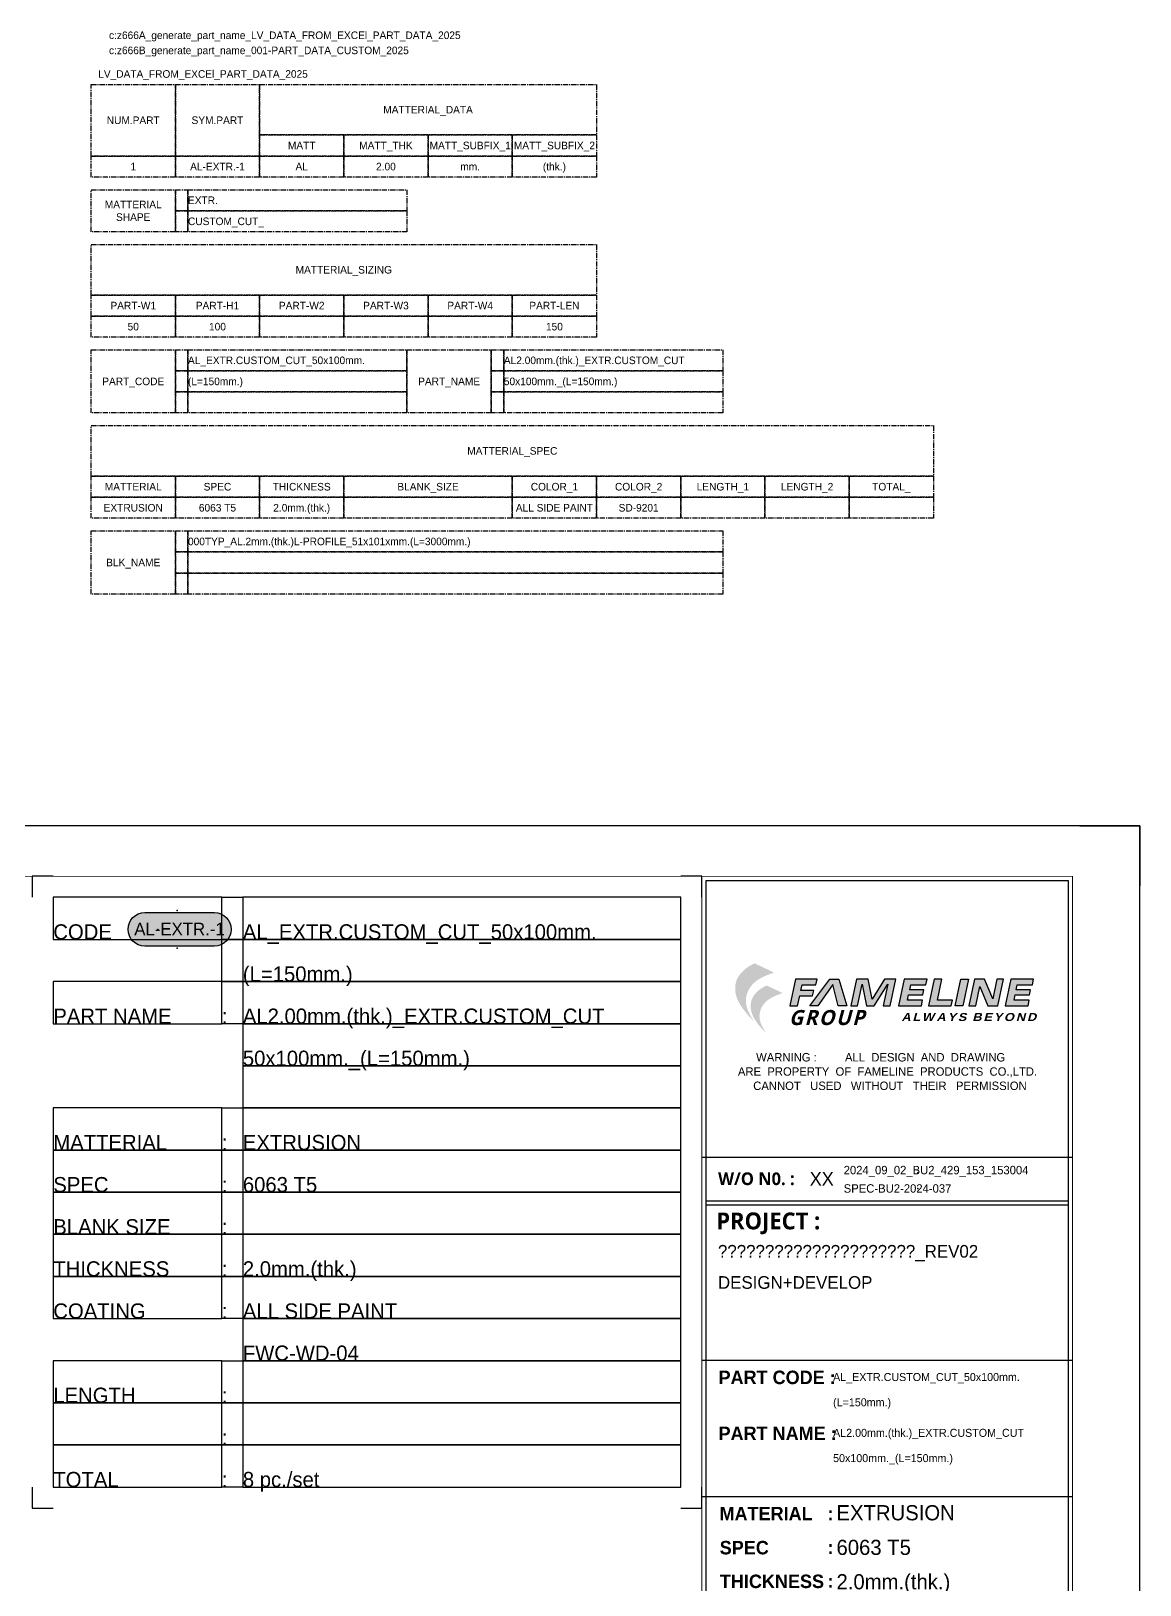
# Model space of a CAD drawing. Header units: millimetres. Extents: x -244126 to 368105, y -173968 to 259060.
# Drawn here: x 11904.1 to 12167.4, y 4137.9 to 4506.8 of the extents above; entities that cross this region are included whole.
import ezdxf
from ezdxf.enums import TextEntityAlignment as Align

# ---------------------------------------------------------------- set-up
doc = ezdxf.new("R2010")
doc.units = ezdxf.units.MM
doc.header["$MEASUREMENT"] = 0
for name, pattern in [('005_GG_TA_LINE', [13.75, 5, -1.25, 1.25, -1.25, 5]), ('BORDER2', [22.225, 6.35, -3.175, 6.35, -3.175, 0, -3.175]), ('CENTER', [2, 1.25, -0.25, 0.25, -0.25]), ('TA_HL_003.00000', [19.5, 10.65, -8.85])]:
    doc.linetypes.add(name, pattern=pattern)
for name, color, linetype in [('000 - GRID', 8, 'CENTER'), ('000 - H A T C H', 8, 'Continuous'), ('000 - L I N E 0.1', 1, 'Continuous'), ('000 - SYMBOL CON', 1, 'Continuous'), ('000 - T E X T', 4, 'Continuous'), ('000 - TITLEBLOCK', 4, 'Continuous'), ('002 - STRUCTURAL STEEL', 4, 'Continuous'), ('A04_TUBE SERIES', 7, 'Continuous'), ('T E X T', 4, 'Continuous')]:
    doc.layers.add(name, color=color, linetype=linetype)
doc.styles.add('Cetury Gothic', font='GOTHIC.TTF')
doc.styles.add('MtXpl_BrowalliaUPC', font='BrowalliaUPC.ttf')
doc.styles.add('MtXpl_Century_Gothic', font='GOTHICB.TTF')
doc.styles.add('MtXpl_Malgun_Gothic', font='malgunbd.ttf')
doc.styles.add('TA', font='Cordia New.ttf', dxfattribs={"height": 4.5})

# ---------------------------------------------------------------- blocks, each defined once
blk = doc.blocks.new('A$Cfd196da9')
at = {"color": 0, "linetype": 'ByBlock', "const_width": 0.1}
blk.add_lwpolyline([(-143.5, -98), (96.5, -98), (96.5, 99), (-143.5, 99)], close=True, dxfattribs=at)
blk = doc.blocks.new('NEW LOGO FAMELINE')
h = blk.add_hatch(color=3)
h.dxf.hatch_style = 1
h.set_gradient(color1=(51, 51, 51), color2=(132, 132, 132), tint=1, name='INVHEMISPHERICAL')
edge = h.paths.add_edge_path()
edge.add_spline(control_points=[(167, -151.3), (166.2, -150.2), (164.6, -148), (161.9, -143.2), (159.3, -137.4), (158.4, -130.6), (159.4, -124.4), (161.9, -118.6), (166.8, -112.3), (175.3, -106.8), (182.7, -104.2), (186.7, -102.7)], knot_values=[0, 0, 0, 0, 3.999368, 8.221458, 16.423435, 22.935826, 28.683381, 35.030362, 41.70231, 52.106571, 65.045306, 65.045306, 65.045306, 65.045306], degree=3, periodic=0)
edge.add_line((186.7, -102.7), (167.5, -93.5))
edge.add_spline(control_points=[(167.5, -93.5), (165.3, -94.5), (160.7, -96.8), (154.8, -101.7), (150.3, -107.6), (148, -114.3), (147.8, -121.1), (149.6, -128.8), (153.3, -135.6), (157.9, -141.6), (162.1, -146.7), (165.3, -149.7), (167, -151.3)], knot_values=[0, 0, 0, 0, 7.114643, 15.455222, 22.761373, 29.246418, 36.248595, 42.954952, 52.716962, 59.173886, 65.493194, 72.469008, 72.469008, 72.469008, 72.469008], degree=3, periodic=0)
edge = h.paths.add_edge_path(flags=16)
edge.add_spline(control_points=[(174.4, -106.3), (174.1, -106.2), (172.5, -105.6), (168.6, -105.4), (162.7, -105.8), (156.2, -106.9), (152.6, -109.1), (151, -110.1)], knot_values=[0, 0, 0, 0, 1.056476, 5.025479, 11.599149, 18.811417, 24.352285, 24.352285, 24.352285, 24.352285], degree=3, periodic=0)
edge.add_spline(control_points=[(151, -110.1), (151.1, -109.8), (151.2, -109.5), (151.8, -108.3), (152.4, -107.3), (153.9, -105.1), (154.9, -104), (157.1, -101.7), (158.4, -100.5), (160.4, -99), (161.1, -98.5), (162.6, -97.6), (163.3, -97.1), (164.9, -96.2), (165.8, -95.8), (167, -95.2), (167.2, -95.1), (167.5, -95)], knot_values=[0.636744, 0.636744, 0.636744, 0.636744, 1.528083, 1.528083, 5.150301, 5.150301, 9.845601, 9.845601, 15.15015, 15.15015, 17.802424, 17.802424, 20.454698, 20.454698, 23.491903, 23.491903, 24.373762, 24.373762, 24.373762, 24.373762], degree=3, periodic=0)
edge.add_line((167.5, -95), (183.3, -102.6))
edge.add_spline(control_points=[(183.3, -102.6), (182.4, -102.9), (181.5, -103.2), (178.6, -104.4), (176.5, -105.2), (174.4, -106.3)], knot_values=[3.151221, 3.151221, 3.151221, 3.151221, 5.963358, 5.963358, 12.618488, 12.618488, 12.618488, 12.618488], degree=3, periodic=0)
h = blk.add_hatch(color=253)
h.dxf.hatch_style = 1
edge = h.paths.add_edge_path()
edge.add_spline(control_points=[(167.5, -95), (167.2, -95.1), (167, -95.2), (165.8, -95.8), (164.9, -96.2), (163.3, -97.1), (162.6, -97.6), (161.1, -98.5), (160.4, -99), (158.4, -100.5), (157.1, -101.7), (154.9, -104), (153.9, -105.1), (152.4, -107.3), (151.8, -108.3), (151.2, -109.5), (151.1, -109.8), (151, -110.1)], knot_values=[0.636744, 0.636744, 0.636744, 0.636744, 1.518603, 1.518603, 4.555808, 4.555808, 7.208082, 7.208082, 9.860357, 9.860357, 15.164905, 15.164905, 19.860205, 19.860205, 23.482423, 23.482423, 24.373762, 24.373762, 24.373762, 24.373762], degree=3, periodic=0)
edge.add_spline(control_points=[(151, -110.1), (152.6, -109.1), (156.2, -106.9), (162.7, -105.8), (168.6, -105.4), (172.5, -105.6), (174.1, -106.2), (174.4, -106.3)], knot_values=[0, 0, 0, 0, 5.540868, 12.753135, 19.326806, 23.295809, 24.352285, 24.352285, 24.352285, 24.352285], degree=3, periodic=0)
edge.add_spline(control_points=[(174.4, -106.3), (176.5, -105.2), (178.6, -104.4), (181.5, -103.2), (182.4, -102.9), (183.3, -102.6)], knot_values=[3.151221, 3.151221, 3.151221, 3.151221, 9.806351, 9.806351, 12.618488, 12.618488, 12.618488, 12.618488], degree=3, periodic=0)
edge.add_line((183.3, -102.6), (167.5, -95))
edge = h.paths.add_edge_path()
edge.add_spline(control_points=[(179.5, -116.8), (179.3, -116.9), (179.1, -117), (178.1, -117.4), (177.4, -117.8), (176, -118.5), (175.4, -118.9), (174.3, -119.6), (173.7, -120), (172, -121.3), (171, -122.3), (169.1, -124.2), (168.3, -125.1), (167.1, -126.9), (166.6, -127.7), (166.1, -128.8), (166, -129), (165.9, -129.2)], knot_values=[0.636744, 0.636744, 0.636744, 0.636744, 1.518603, 1.518603, 4.555808, 4.555808, 7.208082, 7.208082, 9.860357, 9.860357, 15.164905, 15.164905, 19.860205, 19.860205, 23.482423, 23.482423, 24.373762, 24.373762, 24.373762, 24.373762], degree=3, periodic=0)
edge.add_spline(control_points=[(165.9, -129.2), (166.3, -129), (166.6, -128.7), (167, -128.5)], knot_values=[0, 0, 0, 0, 1.522018, 1.522018, 1.522018, 1.522018], degree=3, periodic=0)
edge.add_spline(control_points=[(167, -128.5), (167.7, -128.1), (168.5, -127.7), (169.2, -127.3)], knot_values=[1.522018, 1.522018, 1.522018, 1.522018, 4.566053, 4.566053, 4.566053, 4.566053], degree=3, periodic=0)
edge.add_spline(control_points=[(169.2, -127.3), (169.5, -127.2), (170.2, -126.9), (171, -126.6), (171.6, -126.5)], knot_values=[4.566053, 4.566053, 4.566053, 4.566053, 5.540868, 7.610089, 7.610089, 7.610089, 7.610089], degree=3, periodic=0)
edge.add_spline(control_points=[(171.6, -126.5), (172.4, -126.3), (173.2, -126.1), (174, -126)], knot_values=[7.610089, 7.610089, 7.610089, 7.610089, 10.654125, 10.654125, 10.654125, 10.654125], degree=3, periodic=0)
edge.add_spline(control_points=[(174, -126), (174.6, -125.9), (175.8, -125.7), (177.1, -125.6), (177.8, -125.5)], knot_values=[10.654125, 10.654125, 10.654125, 10.654125, 12.753135, 15.220178, 15.220178, 15.220178, 15.220178], degree=3, periodic=0)
edge.add_spline(control_points=[(177.8, -125.5), (178.9, -125.5), (180.1, -125.4), (181.4, -125.4), (181.5, -125.4)], knot_values=[15.220178, 15.220178, 15.220178, 15.220178, 19.326806, 19.786231, 19.786231, 19.786231, 19.786231], degree=3, periodic=0)
edge.add_spline(control_points=[(181.5, -125.4), (182.1, -125.5), (182.8, -125.5), (183.4, -125.6)], knot_values=[19.786231, 19.786231, 19.786231, 19.786231, 22.069258, 22.069258, 22.069258, 22.069258], degree=3, periodic=0)
edge.add_spline(control_points=[(183.4, -125.6), (183.7, -125.6), (184.1, -125.7), (184.5, -125.8), (184.6, -125.9)], knot_values=[22.069258, 22.069258, 22.069258, 22.069258, 23.295809, 23.591276, 23.591276, 23.591276, 23.591276], degree=3, periodic=0)
edge.add_spline(control_points=[(184.6, -125.9), (184.8, -125.9), (185, -126), (185.2, -126.1)], knot_values=[23.591276, 23.591276, 23.591276, 23.591276, 24.352285, 24.352285, 24.352285, 24.352285], degree=3, periodic=0)
edge.add_spline(control_points=[(185.2, -126.1), (186.9, -125.2), (188.6, -124.5), (191, -123.5), (191.8, -123.3), (192.5, -123)], knot_values=[3.151221, 3.151221, 3.151221, 3.151221, 9.806351, 9.806351, 12.618488, 12.618488, 12.618488, 12.618488], degree=3, periodic=0)
edge.add_line((192.5, -123), (179.5, -116.8))
h = blk.add_hatch(color=3)
h.dxf.hatch_style = 1
h.set_gradient(color1=(51, 51, 51), color2=(132, 132, 132), tint=1, name='INVHEMISPHERICAL')
edge = h.paths.add_edge_path()
edge.add_spline(control_points=[(179.1, -163.1), (178.5, -162.2), (177.2, -160.4), (174.9, -156.5), (172.8, -151.7), (172, -146), (172.8, -140.9), (174.9, -136.2), (178.9, -131), (185.9, -126.5), (192, -124.3), (195.3, -123.1)], knot_values=[0, 0, 0, 0, 3.28902, 6.761203, 13.506384, 18.862075, 23.588778, 28.808439, 34.295348, 42.851654, 53.492273, 53.492273, 53.492273, 53.492273], degree=3, periodic=0)
edge.add_line((195.3, -123.1), (179.5, -115.6))
edge.add_spline(control_points=[(179.5, -115.6), (177.7, -116.4), (173.9, -118.3), (169.1, -122.3), (165.3, -127.2), (163.4, -132.7), (163.3, -138.3), (164.8, -144.6), (167.9, -150.2), (171.6, -155.1), (175.1, -159.3), (177.7, -161.8), (179.1, -163.1)], knot_values=[0, 0, 0, 0, 5.850974, 12.71014, 18.718608, 24.051811, 29.810295, 35.325501, 43.35363, 48.663707, 53.86061, 59.597414, 59.597414, 59.597414, 59.597414], degree=3, periodic=0)
edge = h.paths.add_edge_path(flags=16)
edge.add_spline(control_points=[(171.6, -126.5), (171, -126.6), (170.2, -126.9), (169.5, -127.2), (169.2, -127.3)], knot_values=[4.566053, 4.566053, 4.566053, 4.566053, 6.635274, 7.610089, 7.610089, 7.610089, 7.610089], degree=3, periodic=0)
edge.add_spline(control_points=[(169.2, -127.3), (168.5, -127.7), (167.7, -128.1), (167, -128.5)], knot_values=[1.522018, 1.522018, 1.522018, 1.522018, 4.566053, 4.566053, 4.566053, 4.566053], degree=3, periodic=0)
edge.add_spline(control_points=[(167, -128.5), (166.6, -128.7), (166.3, -129), (165.9, -129.2)], knot_values=[0, 0, 0, 0, 1.522018, 1.522018, 1.522018, 1.522018], degree=3, periodic=0)
edge.add_spline(control_points=[(165.9, -129.2), (166, -129), (166.1, -128.8), (166.6, -127.7), (167.1, -126.9), (168.3, -125.1), (169.1, -124.2), (171, -122.3), (172, -121.3), (173.7, -120), (174.3, -119.6), (175.4, -118.9), (176, -118.5), (177.4, -117.8), (178.1, -117.4), (179.1, -117), (179.3, -116.9), (179.5, -116.8)], knot_values=[0.636744, 0.636744, 0.636744, 0.636744, 1.528083, 1.528083, 5.150301, 5.150301, 9.845601, 9.845601, 15.15015, 15.15015, 17.802424, 17.802424, 20.454698, 20.454698, 23.491903, 23.491903, 24.373762, 24.373762, 24.373762, 24.373762], degree=3, periodic=0)
edge.add_line((179.5, -116.8), (192.5, -123))
edge.add_spline(control_points=[(192.5, -123), (191.8, -123.3), (191, -123.5), (188.6, -124.5), (186.9, -125.2), (185.2, -126.1)], knot_values=[3.151221, 3.151221, 3.151221, 3.151221, 5.963358, 5.963358, 12.618488, 12.618488, 12.618488, 12.618488], degree=3, periodic=0)
edge.add_spline(control_points=[(185.2, -126.1), (185, -126), (184.8, -125.9), (184.6, -125.9)], knot_values=[23.591276, 23.591276, 23.591276, 23.591276, 24.352285, 24.352285, 24.352285, 24.352285], degree=3, periodic=0)
edge.add_spline(control_points=[(184.6, -125.9), (184.5, -125.8), (184.1, -125.7), (183.7, -125.6), (183.4, -125.6)], knot_values=[22.069258, 22.069258, 22.069258, 22.069258, 22.364725, 23.591276, 23.591276, 23.591276, 23.591276], degree=3, periodic=0)
edge.add_spline(control_points=[(183.4, -125.6), (182.8, -125.5), (182.1, -125.5), (181.5, -125.4)], knot_values=[19.786231, 19.786231, 19.786231, 19.786231, 22.069258, 22.069258, 22.069258, 22.069258], degree=3, periodic=0)
edge.add_spline(control_points=[(181.5, -125.4), (181.4, -125.4), (180.1, -125.4), (178.9, -125.5), (177.8, -125.5)], knot_values=[15.220178, 15.220178, 15.220178, 15.220178, 15.679604, 19.786231, 19.786231, 19.786231, 19.786231], degree=3, periodic=0)
edge.add_spline(control_points=[(177.8, -125.5), (177.1, -125.6), (175.8, -125.7), (174.6, -125.9), (174, -126)], knot_values=[10.654125, 10.654125, 10.654125, 10.654125, 13.121167, 15.220178, 15.220178, 15.220178, 15.220178], degree=3, periodic=0)
edge.add_spline(control_points=[(174, -126), (173.2, -126.1), (172.4, -126.3), (171.6, -126.5)], knot_values=[7.610089, 7.610089, 7.610089, 7.610089, 10.654125, 10.654125, 10.654125, 10.654125], degree=3, periodic=0)
blk = doc.blocks.new('*U1670')
h = blk.add_hatch(color=3)
h.dxf.hatch_style = 1
h.paths.add_polyline_path([(510.88, 377.25), (512.73, 377.25), (513.23, 379.59), (516.26, 379.59), (516.54, 380.9), (513.5, 380.9), (513.78, 382.22), (517.05, 382.22), (517.34, 383.55), (512.22, 383.55)])
h.paths.add_polyline_path([(515.64, 377.25), (517.5, 377.25), (521.06, 382.34), (522.38, 377.25), (524.44, 377.25), (522.5, 383.55), (520.35, 383.55)])
h.paths.add_polyline_path([(528.02, 382.4), (529.06, 377.25), (530.93, 377.25), (534.14, 382.39), (533.05, 377.25), (534.73, 377.25), (536.07, 383.55), (533.35, 383.55), (530.4, 378.85), (529.51, 383.55), (526.71, 383.55), (525.37, 377.25), (526.93, 377.25)])
h.paths.add_polyline_path([(536.68, 377.25), (542.13, 377.25), (542.41, 378.58), (538.81, 378.58), (539.07, 379.83), (542.46, 379.83), (542.73, 381.07), (539.34, 381.07), (539.58, 382.22), (543.19, 382.22), (543.47, 383.55), (538.02, 383.55)])
h.paths.add_polyline_path([(543.82, 377.25), (549.18, 377.25), (549.46, 378.58), (545.9, 378.58), (546.95, 383.55), (545.16, 383.55)])
h.paths.add_polyline_path([(550.13, 377.25), (551.92, 377.25), (553.26, 383.55), (551.47, 383.55)])
h.paths.add_polyline_path([(553.37, 377.25), (555.01, 377.25), (555.97, 381.8), (557.88, 377.25), (560.29, 377.25), (561.63, 383.55), (560.03, 383.55), (559.05, 378.94), (557.1, 383.55), (554.71, 383.55)])
h.paths.add_polyline_path([(561.98, 377.25), (567.43, 377.25), (567.71, 378.58), (564.11, 378.58), (564.37, 379.83), (567.76, 379.83), (568.03, 381.07), (564.64, 381.07), (564.88, 382.22), (568.48, 382.22), (568.77, 383.55), (563.32, 383.55)])
at = {"color": 3, "linetype": 'Continuous'}
for p, q in [((490, 341.3), (578, 341.3)), ((490, 293.14), (578, 293.14)), ((578, 260.72), (490, 260.72)), ((578, 260.72), (490, 260.72))]:
    blk.add_line(p, q, dxfattribs=at)
at = {"color": 3}
for points in [[(517.34, 383.55), (512.22, 383.55), (510.88, 377.25), (512.73, 377.25), (513.23, 379.59), (516.26, 379.59), (516.54, 380.9), (513.5, 380.9), (513.78, 382.22), (517.05, 382.22), (517.34, 383.55)], [(515.64, 377.25), (520.35, 383.55), (522.5, 383.55), (524.44, 377.25), (522.38, 377.25), (521.06, 382.34), (517.5, 377.25), (515.64, 377.25)], [(525.37, 377.25), (526.93, 377.25), (528.02, 382.4), (529.06, 377.25), (530.93, 377.25), (534.14, 382.39), (533.05, 377.25), (534.73, 377.25), (536.07, 383.55), (533.35, 383.55), (530.4, 378.85), (529.51, 383.55), (526.71, 383.55), (525.37, 377.25)], [(546.95, 383.55), (545.16, 383.55), (543.82, 377.25), (549.18, 377.25), (549.46, 378.58), (545.9, 378.58), (546.95, 383.55)], [(551.47, 383.55), (553.26, 383.55), (551.92, 377.25), (550.13, 377.25), (551.47, 383.55)], [(553.37, 377.25), (555.01, 377.25), (555.97, 381.8), (557.88, 377.25), (560.29, 377.25), (561.63, 383.55), (560.03, 383.55), (559.05, 378.94), (557.1, 383.55), (554.71, 383.55), (553.37, 377.25)]]:
    blk.add_lwpolyline(points, dxfattribs=at)
for points in [[(539.58, 382.22), (543.19, 382.22), (543.47, 383.55), (538.02, 383.55), (536.68, 377.25), (542.13, 377.25), (542.41, 378.58), (538.81, 378.58), (539.07, 379.83), (542.46, 379.83), (542.73, 381.07), (539.34, 381.07)], [(564.88, 382.22), (568.48, 382.22), (568.77, 383.55), (563.32, 383.55), (561.98, 377.25), (567.43, 377.25), (567.71, 378.58), (564.11, 378.58), (564.37, 379.83), (567.76, 379.83), (568.03, 381.07), (564.64, 381.07)]]:
    blk.add_lwpolyline(points, close=True, dxfattribs=at)
at = {"color": 3, "linetype": 'Continuous'}
blk.add_lwpolyline([(577, 330.96), (577, 329.96), (491, 329.96), (491, 330.96)], close=True, dxfattribs=at)
for p in [(541.3, 337.59), (541.3, 333.89)]:
    blk.add_point(p)
at = {"layer": '000 - L I N E 0.1', "color": 21, "linetype": 'Continuous'}
blk.add_lwpolyline([(579.76, 420), (594, 420), (594, 405.76)], dxfattribs=at)
at = {"layer": '000 - T E X T', "color": 3, "const_width": 0.2}
blk.add_lwpolyline([(578, 14), (490, 14), (490, 408), (578, 408)], close=True, dxfattribs=at)
at = {"layer": '000 - T E X T', "color": 3}
blk.add_lwpolyline([(577, 15), (491, 15), (491, 407), (577, 407)], close=True, dxfattribs=at)
at = {"layer": '000 - TITLEBLOCK', "color": 250}
blk.add_lwpolyline([(0, 0), (594, 0), (594, 420), (0, 420)], close=True, dxfattribs=at)
at = {"color": 3, "xscale": 0.2379114290367492, "yscale": 0.2379114290367492, "zscale": 0.2379114290367492}
blk.add_blockref('NEW LOGO FAMELINE', (462.69, 409.57), dxfattribs=at)
at = {"layer": '000 - T E X T', "color": 3, "xscale": 2, "yscale": 2, "zscale": 2}
blk.add_blockref('A$Cfd196da9', (297, 210), dxfattribs=at)
at = {"color": 2, "attachment_point": 1, "style": 'Cetury Gothic'}
for s, width, insert, char_height in [('{\\f@Meiryo UI|b1|i1|c0|p34;\\T1.1;GROUP}', 22.5192, (510.65, 376.25), 3.5687), ('{\\fArial Black|b0|i1|c0|p34;\\T1.2;ALWAYS BEYOND}', 36.507, (537.36, 375.53), 1.9033)]:
    blk.add_mtext_dynamic_manual_height_columns(s, width=width, gutter_width=5.95, heights=[0], dxfattribs=dict(at, insert=insert, char_height=char_height))
at = {"color": 4, "style": 'TA'}
blk.add_attdef('PAPER_SIZE', text='', height=2.5, dxfattribs=at).set_placement((568.6, 9.97), align=Align.MIDDLE_RIGHT)
blk.add_attdef('SCALE_SIZE', text='', height=2.5, dxfattribs=at).set_placement((573.51, 10.03), align=Align.MIDDLE_LEFT)
at = {"layer": '000 - T E X T', "color": 250, "style": 'TA'}
for tag, height, p in [('SUPERLINK', 2, (17.26, 415.77)), ('NAMEFILE', 2, (17.26, 411.76)), ('SC', 40, (3.36, 375.21))]:
    blk.add_attdef(tag, text='', height=height, dxfattribs=at).set_placement(p, align=Align.MIDDLE_LEFT)
at = {"layer": '000 - T E X T', "color": 4, "style": 'TA'}
for tag, height, p in [('NAME_JOB_1', 2, (523.67, 338.25)), ('NAME_JOB_2', 2, (523.67, 333.89)), ('NAME_PROJECT_1', 3, (493.81, 318.97)), ('NAME_PROJECT_2', 3, (493.81, 311.57)), ('NAME_PROJECT_3', 3, (493.81, 304.17)), ('CODE_VALUE_1', 1.9, (521.15, 289.12)), ('CODE_VALUE_2', 1.9, (521.15, 283.12)), ('PART_NAME_VALUE_1', 1.9, (521.15, 275.87)), ('PART_NAME_VALUE_2', 1.9, (521.15, 269.87)), ('PART_NAME_VALUE_3', 1.9, (521.15, 263.87)), ('MATTERIAL_VALUE_1', 3.6, (521.96, 256.9)), ('SPEC_VALUE', 3.6, (521.96, 248.68)), ('THICKNESS_VALUE', 3.6, (521.96, 240.53)), ('COATING_VALUE_1', 3.6, (521.96, 232.5)), ('COATING_VALUE_2', 3.6, (521.96, 224.47)), ('NAME_TITLE_1', 2.4, (494.51, 77.62)), ('NAME_TITLE_2', 2.4, (494.51, 70.96)), ('NAME_TITLE_3', 2.4, (494.51, 64.3)), ('DRAWING_NO1', 2.4, (494.61, 32.92)), ('DRAWING_NO2', 2.4, (494.61, 24.91))]:
    blk.add_attdef(tag, text='', height=height, dxfattribs=at).set_placement(p, align=Align.MIDDLE_LEFT)
for tag, p in [('NAME_DAFT', (553.41, 136.22)), ('NAME_CHECKED', (553.41, 122.6)), ('NAME_DESIGNER', (553.41, 109.21)), ('NAME_DESIGN_MGR', (553.41, 95.12))]:
    blk.add_attdef(tag, text='', height=3.6, dxfattribs=at).set_placement(p, align=Align.MIDDLE_CENTER)
for tag, p, height in [('REV', (553.53, 50.25), 3.75), ('NAME_REMARK', (55.29, 17.3), 4)]:
    blk.add_attdef(tag, p, '', height=height, dxfattribs=at)
at = {"layer": '000 - T E X T', "color": 4, "style": 'Cetury Gothic'}
for tag, p in [('SHEET_NO.', (561.58, 34)), ('TOTAL_SHEET_NO.', (560.97, 17.64))]:
    blk.add_attdef(tag, text='', height=3.6, dxfattribs=at).set_placement(p, align=Align.CENTER)
at = {"layer": 'T E X T', "color": 4, "linetype": '005_GG_TA_LINE'}
for s, height, style, p in [(' WARNING :         ALL  DESIGN  AND  DRAWING', 2, 'Cetury Gothic', (502.13, 364.03)), ('ARE  PROPERTY  OF  FAMELINE  PRODUCTS  CO.,LTD.', 2, 'Cetury Gothic', (498.55, 360.65)), (' CANNOT   USED   WITHOUT   THEIR   PERMISSION', 2, 'Cetury Gothic', (501.44, 357.26)), ('W/O N0. :', 3, 'MtXpl_Malgun_Gothic', (493.85, 334.69)), ('XX', 3.2, 'Cetury Gothic', (515.6, 334.57)), ('PROJECT :', 4, 'MtXpl_Malgun_Gothic', (493.42, 324.18)), ('PART CODE :', 3.2, 'MtXpl_Century_Gothic', (493.95, 287.44)), ('PART NAME :', 3.2, 'MtXpl_Century_Gothic', (493.95, 274.15)), ('MATERIAL', 3.2, 'MtXpl_Century_Gothic', (494.19, 255.1)), (':', 3.2, 'MtXpl_Century_Gothic', (519.82, 255.1)), ('SPEC', 3.2, 'MtXpl_Century_Gothic', (494.23, 247.02)), (':', 3.2, 'MtXpl_Century_Gothic', (519.82, 247.1)), ('THICKNESS', 3.2, 'MtXpl_Century_Gothic', (494.27, 239.02)), (':', 3.2, 'MtXpl_Century_Gothic', (519.82, 239.1))]:
    blk.add_text(s, height=height, dxfattribs=dict(at, style=style)).set_placement(p)
blk = doc.blocks.new('A$C829836ee')
for p in [(0, 3), (0, -3)]:
    blk.add_point(p)
blk = doc.blocks.new('*U4955')
at = {"layer": '000 - H A T C H'}
h = blk.add_hatch(color=250, dxfattribs=at)
h.dxf.hatch_style = 1
edge = h.paths.add_edge_path()
edge.add_arc((10.87, -3.8), 2, 90, 270, ccw=False)
edge.add_line((10.87, -1.8), (19.12, -1.8))
edge.add_arc((19.12, -3.8), 2, -90, 90, ccw=False)
edge.add_line((19.12, -5.8), (10.87, -5.8))
at = {"layer": '000 - SYMBOL CON', "color": 2}
blk.add_lwpolyline([(10.87, -5.8, -1), (10.87, -1.8), (19.12, -1.8, -1), (19.12, -5.8)], format="xyb", close=True, dxfattribs=at)
at = {"layer": 'A04_TUBE SERIES', "color": 3}
blk.add_point((12.41, -3.8), dxfattribs=at)
at = {"layer": 'Defpoints', "color": 250}
for points in [[(0, 2.5), (-2.5, 2.5), (-2.5, 0)], [(77, 0), (77, 2.5), (74.5, 2.5)], [(-2.5, -70), (-2.5, -72.5), (0, -72.5)], [(74.5, -72.5), (77, -72.5), (77, -70)]]:
    blk.add_lwpolyline(points, dxfattribs=at)
for points in [[(0, -5), (20, -5), (20, 0), (0, 0)], [(20, 0), (22.5, 0), (22.5, -5), (20, -5)], [(22.5, -5), (74.5, -5), (74.5, 0), (22.5, 0)], [(20, -5), (22.5, -5), (22.5, -10), (20, -10)], [(22.5, -10), (74.5, -10), (74.5, -5), (22.5, -5)], [(0, -15), (20, -15), (20, -10), (0, -10)], [(20, -10), (22.5, -10), (22.5, -15), (20, -15)], [(22.5, -15), (74.5, -15), (74.5, -10), (22.5, -10)], [(22.5, -20), (74.5, -20), (74.5, -15), (22.5, -15)], [(22.5, -25), (74.5, -25), (74.5, -20), (22.5, -20)], [(0, -30), (20, -30), (20, -25), (0, -25)], [(20, -25), (22.5, -25), (22.5, -30), (20, -30)], [(22.5, -30), (74.5, -30), (74.5, -25), (22.5, -25)], [(0, -35), (20, -35), (20, -30), (0, -30)], [(20, -30), (22.5, -30), (22.5, -35), (20, -35)], [(22.5, -35), (74.5, -35), (74.5, -30), (22.5, -30)], [(0, -40), (20, -40), (20, -35), (0, -35)], [(20, -35), (22.5, -35), (22.5, -40), (20, -40)], [(22.5, -40), (74.5, -40), (74.5, -35), (22.5, -35)], [(0, -45), (20, -45), (20, -40), (0, -40)], [(20, -40), (22.5, -40), (22.5, -45), (20, -45)], [(22.5, -45), (74.5, -45), (74.5, -40), (22.5, -40)], [(0, -50), (20, -50), (20, -45), (0, -45)], [(20, -45), (22.5, -45), (22.5, -50), (20, -50)], [(22.5, -50), (74.5, -50), (74.5, -45), (22.5, -45)], [(22.5, -55), (74.5, -55), (74.5, -50), (22.5, -50)], [(0, -60), (20, -60), (20, -55), (0, -55)], [(20, -55), (22.5, -55), (22.5, -60), (20, -60)], [(22.5, -60), (74.5, -60), (74.5, -55), (22.5, -55)], [(0, -65), (20, -65), (20, -60), (0, -60)], [(20, -60), (22.5, -60), (22.5, -65), (20, -65)], [(22.5, -65), (74.5, -65), (74.5, -60), (22.5, -60)], [(0, -70), (20, -70), (20, -65), (0, -65)], [(20, -65), (22.5, -65), (22.5, -70), (20, -70)], [(22.5, -70), (74.5, -70), (74.5, -65), (22.5, -65)]]:
    blk.add_lwpolyline(points, close=True, dxfattribs=at)
at = {"xscale": 0.7454636594928784, "yscale": 0.7454636594928784, "zscale": 0.7454636594928784}
blk.add_blockref('A$C829836ee', (14.71, -3.8), dxfattribs=at)
at = {"layer": '000 - T E X T', "linetype": 'BORDER2', "style": 'TA'}
for s, p in [('CODE', (0, -5)), ('PART NAME', (0, -15)), (':', (20, -15)), ('MATTERIAL', (0, -30)), (':', (20, -30)), ('SPEC', (0, -35)), (':', (20, -35)), ('BLANK SIZE', (0, -40)), (':', (20, -40)), ('THICKNESS', (0, -45)), (':', (20, -45)), ('COATING', (0, -50)), (':', (20, -50)), ('LENGTH', (0, -60)), (':', (20, -60)), (':', (20, -65)), ('TOTAL', (0, -70)), (':', (20, -70))]:
    blk.add_text(s, height=1.8, dxfattribs=at).set_placement(p)
at = {"layer": '000 - T E X T', "style": 'TA', "flags": 1}
blk.add_attdef('BLK_NAME', (1.99, 0.93), '', height=1.8, dxfattribs=at)
at = {"layer": '000 - T E X T', "style": 'MtXpl_BrowalliaUPC'}
blk.add_attdef('NO.CODE', text='', height=1.49, dxfattribs=at).set_placement((14.98, -3.76), align=Align.MIDDLE_CENTER)
at = {"layer": '000 - T E X T', "style": 'TA'}
for tag, p in [('CODE_VALUE_1', (22.5, -5)), ('CODE_VALUE_2', (22.5, -10)), ('PART_NAME_VALUE_1', (22.5, -15)), ('PART_NAME_VALUE_2', (22.5, -20)), ('PART_NAME_VALUE_3', (22.5, -25)), ('MATTERIAL_VALUE_1', (22.5, -30)), ('SPEC_VALUE', (22.5, -35)), ('BLANK_SIZE_VALUE', (22.5, -40)), ('THICKNESS_VALUE', (22.5, -45)), ('COATING_VALUE_1', (22.5, -50)), ('COATING_VALUE_2', (22.5, -55)), ('LENGTH_VALUE_1', (22.5, -60)), ('LENGTH_VALUE_2', (22.5, -65)), ('TOTAL_VALUE', (22.5, -70))]:
    blk.add_attdef(tag, p, '', height=1.8, dxfattribs=at)
blk = doc.blocks.new('*U3044')
at = {"layer": '002 - STRUCTURAL STEEL', "color": 0, "linetype": 'ByBlock'}
blk.add_lwpolyline([(0, 17), (20, 17), (20, 0), (0, 0)], close=True, dxfattribs=at)
blk = doc.blocks.new('*U4914')
at = {"layer": '002 - STRUCTURAL STEEL', "color": 0, "linetype": 'ByBlock'}
blk.add_lwpolyline([(0, 5), (20, 5), (20, 0), (0, 0)], close=True, dxfattribs=at)
blk = doc.blocks.new('*U72')
at = {"layer": '002 - STRUCTURAL STEEL', "color": 0, "linetype": 'ByBlock'}
blk.add_lwpolyline([(0, 12), (80, 12), (80, 0), (0, 0)], close=True, dxfattribs=at)
blk = doc.blocks.new('*U70')
at = {"layer": '002 - STRUCTURAL STEEL', "color": 0, "linetype": 'ByBlock'}
blk.add_lwpolyline([(0, 10), (20, 10), (20, 0), (0, 0)], close=True, dxfattribs=at)
blk = doc.blocks.new('*U71')
at = {"layer": '002 - STRUCTURAL STEEL', "color": 0, "linetype": 'ByBlock'}
blk.add_lwpolyline([(0, 12), (120, 12), (120, 0), (0, 0)], close=True, dxfattribs=at)
blk = doc.blocks.new('*U73')
at = {"layer": '002 - STRUCTURAL STEEL', "color": 0, "linetype": 'ByBlock'}
blk.add_lwpolyline([(0, 15), (20, 15), (20, 0), (0, 0)], close=True, dxfattribs=at)
blk = doc.blocks.new('*U68')
at = {"layer": '002 - STRUCTURAL STEEL', "color": 0, "linetype": 'ByBlock'}
blk.add_lwpolyline([(0, 5), (52, 5), (52, 0), (0, 0)], close=True, dxfattribs=at)
blk = doc.blocks.new('*U69')
at = {"layer": '002 - STRUCTURAL STEEL', "color": 0, "linetype": 'ByBlock'}
blk.add_lwpolyline([(0, 5), (3, 5), (3, 0), (0, 0)], close=True, dxfattribs=at)
blk = doc.blocks.new('*U74')
at = {"layer": '002 - STRUCTURAL STEEL', "color": 0, "linetype": 'ByBlock'}
blk.add_lwpolyline([(0, 5), (127, 5), (127, 0), (0, 0)], close=True, dxfattribs=at)
blk = doc.blocks.new('*U175')
at = {"layer": '002 - STRUCTURAL STEEL', "color": 0, "linetype": 'ByBlock'}
blk.add_lwpolyline([(0, 12), (200, 12), (200, 0), (0, 0)], close=True, dxfattribs=at)
blk = doc.blocks.new('*U4913')
at = {"layer": '002 - STRUCTURAL STEEL', "color": 0, "linetype": 'ByBlock'}
blk.add_lwpolyline([(0, 5), (40, 5), (40, 0), (0, 0)], close=True, dxfattribs=at)
blk = doc.blocks.new('LV_DATA_FROM_EXCEl_PART_DATA_2025')
at = {"color": 0}
for name, p in [('*U3044', (0, -17)), ('*U3044', (20, -17)), ('*U72', (40, -12)), ('*U4914', (40, -17)), ('*U4914', (60, -17)), ('*U4914', (80, -17)), ('*U4914', (100, -17)), ('*U4914', (0, -22)), ('*U4914', (20, -22)), ('*U4914', (40, -22)), ('*U4914', (60, -22)), ('*U4914', (80, -22)), ('*U4914', (100, -22)), ('*U70', (0, -35)), ('*U69', (20, -30)), ('*U68', (23, -30)), ('*U69', (20, -35)), ('*U68', (23, -35)), ('*U71', (0, -50)), ('*U4914', (0, -55)), ('*U4914', (20, -55)), ('*U4914', (40, -55)), ('*U4914', (60, -55)), ('*U4914', (80, -55)), ('*U4914', (100, -55)), ('*U4914', (0, -60)), ('*U4914', (20, -60)), ('*U4914', (40, -60)), ('*U4914', (60, -60)), ('*U4914', (80, -60)), ('*U4914', (100, -60)), ('*U73', (0, -78)), ('*U69', (20, -68)), ('*U68', (23, -68)), ('*U73', (75, -78)), ('*U69', (95, -68)), ('*U68', (98, -68)), ('*U69', (20, -73)), ('*U68', (23, -73)), ('*U69', (95, -73)), ('*U68', (98, -73)), ('*U69', (20, -78)), ('*U68', (23, -78)), ('*U69', (95, -78)), ('*U68', (98, -78)), ('*U175', (0, -93)), ('*U4914', (0, -98)), ('*U4914', (20, -98)), ('*U4914', (40, -98)), ('*U4913', (60, -98)), ('*U4914', (100, -98)), ('*U4914', (120, -98)), ('*U4914', (140, -98)), ('*U4914', (160, -98)), ('*U4914', (180, -98)), ('*U4914', (0, -103)), ('*U4914', (20, -103)), ('*U4914', (40, -103)), ('*U4913', (60, -103)), ('*U4914', (100, -103)), ('*U4914', (120, -103)), ('*U4914', (140, -103)), ('*U4914', (160, -103)), ('*U4914', (180, -103)), ('*U73', (0, -121)), ('*U69', (20, -111)), ('*U74', (23, -111)), ('*U69', (20, -116)), ('*U74', (23, -116)), ('*U69', (20, -121)), ('*U74', (23, -121))]:
    blk.add_blockref(name, p, dxfattribs=at)
at = {"color": 0, "style": 'TA'}
for s, p in [('MATTERIAL_DATA', (80, -6)), ('NUM.PART', (10, -8.5)), ('SYM.PART', (30, -8.5)), ('MATT', (50, -14.5)), ('MATT_THK', (70, -14.5)), ('MATT_SUBFIX_1', (90, -14.5)), ('MATT_SUBFIX_2', (110, -14.5)), ('MATTERIAL', (10, -28.5)), ('SHAPE', (10, -31.5)), ('MATTERIAL_SIZING', (60, -44)), ('PART-W1', (10, -52.5)), ('PART-H1', (30, -52.5)), ('PART-W2', (50, -52.5)), ('PART-W3', (70, -52.5)), ('PART-W4', (90, -52.5)), ('PART-LEN', (110, -52.5)), ('PART_CODE', (10, -70.5)), ('PART_NAME', (85, -70.5)), ('MATTERIAL_SPEC', (100, -87)), ('MATTERIAL', (10, -95.5)), ('SPEC', (30, -95.5)), ('THICKNESS', (50, -95.5)), ('BLANK_SIZE', (80, -95.5)), ('COLOR_1', (110, -95.5)), ('COLOR_2', (130, -95.5)), ('LENGTH_1', (150, -95.5)), ('LENGTH_2', (170, -95.5)), ('TOTAL_', (190, -95.5)), ('BLK_NAME', (10, -113.5))]:
    blk.add_text(s, height=1.8, dxfattribs=at).set_placement(p, align=Align.MIDDLE_CENTER)
at = {"color": 3, "char_height": 1.8, "attachment_point": 1, "style": 'TA'}
for s, insert, width in [('c:z666A_generate_part_name_LV_DATA_FROM_EXCEl_PART_DATA_2025', (4.25, 12.57), 88.6913), ('c:z666B_generate_part_name_001-PART_DATA_CUSTOM_2025', (4.25, 8.98), 76.3713), ('LV_DATA_FROM_EXCEl_PART_DATA_2025', (1.69, 3.38), 51.7354)]:
    blk.add_mtext(s, dxfattribs=dict(at, insert=insert, width=width))
at = {"color": 0, "style": 'TA'}
for tag, p in [('NUM.PART_VALUE', (10, -19.5)), ('NO.CODE', (30, -19.5)), ('MATT_VALUE', (50, -19.5)), ('MATT_THK_VALUE', (70, -19.5)), ('MATT_SUBFIX_1_VALUE', (90, -19.5)), ('MATT_SUBFIX_2_VALUE', (110, -19.5)), ('PART-W1_VALUE', (10, -57.5)), ('PART-H1_VALUE', (30, -57.5)), ('PART-W2_VALUE', (50, -57.5)), ('PART-W3_VALUE', (70, -57.5)), ('PART-W4_VALUE', (90, -57.5)), ('PART-LEN_VALUE', (110, -57.5))]:
    blk.add_attdef(tag, text='', height=1.8, dxfattribs=at).set_placement(p, align=Align.MIDDLE_CENTER)
for tag, p in [('MATTERIAL_SHPAE_VALUE_1', (23, -27.5)), ('MATTERIAL_SHPAE_VALUE_2', (23, -32.5)), ('CODE_VALUE_1', (23, -65.5)), ('PART_NAME_VALUE_1', (98, -65.5)), ('CODE_VALUE_2', (23, -70.5)), ('PART_NAME_VALUE_2', (98, -70.5)), ('PART_NAME_VALUE_3', (98, -75.5)), ('BLK_NAME_VAL_VALUE', (23, -108.5))]:
    blk.add_attdef(tag, text='', height=1.8, dxfattribs=at).set_placement(p, align=Align.MIDDLE_LEFT)
at = {"style": 'TA'}
for tag, p in [('SPEC_VALUE', (30, -100.5)), ('THICKNESS_VALUE', (50, -100.5)), ('BLANK_SIZE_VALUE', (80, -100.5)), ('COATING_VALUE_1', (110, -100.5)), ('COATING_VALUE_2', (130, -100.5)), ('LENGTH_VALUE', (150, -100.5)), ('LENGTH_VALUE_2', (170, -100.5)), ('TOTAL__VALUE', (190, -100.5)), ('MATTERIAL_VALUE_1', (10, -100.5))]:
    blk.add_attdef(tag, text='', height=1.8, dxfattribs=at).set_placement(p, align=Align.MIDDLE_CENTER)

msp = doc.modelspace()

# ---------------------------------------------------------------- block references
at = {"color": 2, "linetype": 'TA_HL_003.00000'}
ref = msp.add_blockref('*U1670', (11573.35413, 3898.13396), dxfattribs=at)
ref.add_attrib('NAME_JOB_1', '2024_09_02_BU2_429_153_153004', dxfattribs={"layer": '000 - T E X T', "color": 4, "height": 2, "style": 'TA'}).set_placement((12097.01914, 4236.38401), align=Align.MIDDLE_LEFT)
ref.add_attrib('NAME_JOB_2', 'SPEC-BU2-2024-037', dxfattribs={"layer": '000 - T E X T', "color": 4, "height": 2, "style": 'TA'}).set_placement((12097.01914, 4232.02071), align=Align.MIDDLE_LEFT)
ref.add_attrib('NAME_PROJECT_1', 'สวนสัตว์แห่งใหม่ย่านคลองหก_REV02', dxfattribs={"layer": '000 - T E X T', "color": 4, "height": 3, "style": 'TA'}).set_placement((12067.16068, 4217.10304), align=Align.MIDDLE_LEFT)
ref.add_attrib('NAME_PROJECT_2', 'DESIGN+DEVELOP', dxfattribs={"layer": '000 - T E X T', "color": 4, "height": 3, "style": 'TA'}).set_placement((12067.16068, 4209.70304), align=Align.MIDDLE_LEFT)
ref.add_attrib('CODE_VALUE_1', 'AL_EXTR.CUSTOM_CUT_50x100mm.', dxfattribs={"layer": '000 - T E X T', "color": 4, "height": 1.9, "style": 'TA'}).set_placement((12094.50265, 4187.25594), align=Align.MIDDLE_LEFT)
ref.add_attrib('CODE_VALUE_2', '(L=150mm.)', dxfattribs={"layer": '000 - T E X T', "color": 4, "height": 1.9, "style": 'TA'}).set_placement((12094.50265, 4181.25594), align=Align.MIDDLE_LEFT)
ref.add_attrib('PART_NAME_VALUE_1', 'AL2.00mm.(thk.)_EXTR.CUSTOM_CUT', dxfattribs={"layer": '000 - T E X T', "color": 4, "height": 1.9, "style": 'TA'}).set_placement((12094.50265, 4174.00831), align=Align.MIDDLE_LEFT)
ref.add_attrib('PART_NAME_VALUE_2', '50x100mm._(L=150mm.)', dxfattribs={"layer": '000 - T E X T', "color": 4, "height": 1.9, "style": 'TA'}).set_placement((12094.50265, 4168.00831), align=Align.MIDDLE_LEFT)
ref.add_attrib('MATTERIAL_VALUE_1', 'EXTRUSION', dxfattribs={"layer": '000 - T E X T', "color": 4, "height": 3.6, "style": 'TA'}).set_placement((12095.31099, 4155.03746), align=Align.MIDDLE_LEFT)
ref.add_attrib('SPEC_VALUE', '6063 T5', dxfattribs={"layer": '000 - T E X T', "color": 4, "height": 3.6, "style": 'TA'}).set_placement((12095.31099, 4146.81807), align=Align.MIDDLE_LEFT)
ref.add_attrib('THICKNESS_VALUE', '2.0mm.(thk.)', dxfattribs={"layer": '000 - T E X T', "color": 4, "height": 3.6, "style": 'TA'}).set_placement((12095.31099, 4138.66241), align=Align.MIDDLE_LEFT)
at = {"layer": '000 - GRID'}
ref = msp.add_blockref('LV_DATA_FROM_EXCEl_PART_DATA_2025', (11918.33286, 4494.11564), dxfattribs=at)
ref.add_attrib('NUM.PART_VALUE', '1', dxfattribs={"layer": '0', "color": 0, "height": 1.8, "style": 'TA'}).set_placement((11928.33286, 4474.61564), align=Align.MIDDLE_CENTER)
ref.add_attrib('NO.CODE', 'AL-EXTR.-1', dxfattribs={"layer": '0', "color": 0, "height": 1.8, "style": 'TA'}).set_placement((11948.33286, 4474.61564), align=Align.MIDDLE_CENTER)
ref.add_attrib('MATT_VALUE', 'AL', dxfattribs={"layer": '0', "color": 0, "height": 1.8, "style": 'TA'}).set_placement((11968.33286, 4474.61564), align=Align.MIDDLE_CENTER)
ref.add_attrib('MATT_THK_VALUE', '2.00', dxfattribs={"layer": '0', "color": 0, "height": 1.8, "style": 'TA'}).set_placement((11988.33286, 4474.61564), align=Align.MIDDLE_CENTER)
ref.add_attrib('MATT_SUBFIX_1_VALUE', 'mm.', dxfattribs={"layer": '0', "color": 0, "height": 1.8, "style": 'TA'}).set_placement((12008.33286, 4474.61564), align=Align.MIDDLE_CENTER)
ref.add_attrib('MATT_SUBFIX_2_VALUE', '(thk.)', dxfattribs={"layer": '0', "color": 0, "height": 1.8, "style": 'TA'}).set_placement((12028.33286, 4474.61564), align=Align.MIDDLE_CENTER)
ref.add_attrib('MATTERIAL_SHPAE_VALUE_1', 'EXTR.', dxfattribs={"layer": '0', "color": 0, "height": 1.8, "style": 'TA'}).set_placement((11941.33286, 4466.61564), align=Align.MIDDLE_LEFT)
ref.add_attrib('MATTERIAL_SHPAE_VALUE_2', 'CUSTOM_CUT_', dxfattribs={"layer": '0', "color": 0, "height": 1.8, "style": 'TA'}).set_placement((11941.33286, 4461.61564), align=Align.MIDDLE_LEFT)
ref.add_attrib('PART-W1_VALUE', '50', dxfattribs={"layer": '0', "color": 0, "height": 1.8, "style": 'TA'}).set_placement((11928.33286, 4436.61564), align=Align.MIDDLE_CENTER)
ref.add_attrib('PART-H1_VALUE', '100', dxfattribs={"layer": '0', "color": 0, "height": 1.8, "style": 'TA'}).set_placement((11948.33286, 4436.61564), align=Align.MIDDLE_CENTER)
ref.add_attrib('PART-LEN_VALUE', '150', dxfattribs={"layer": '0', "color": 0, "height": 1.8, "style": 'TA'}).set_placement((12028.33286, 4436.61564), align=Align.MIDDLE_CENTER)
ref.add_attrib('CODE_VALUE_1', 'AL_EXTR.CUSTOM_CUT_50x100mm.', dxfattribs={"layer": '0', "color": 0, "height": 1.8, "style": 'TA'}).set_placement((11941.33286, 4428.61564), align=Align.MIDDLE_LEFT)
ref.add_attrib('CODE_VALUE_2', '(L=150mm.)', dxfattribs={"layer": '0', "color": 0, "height": 1.8, "style": 'TA'}).set_placement((11941.33286, 4423.61564), align=Align.MIDDLE_LEFT)
ref.add_attrib('PART_NAME_VALUE_1', 'AL2.00mm.(thk.)_EXTR.CUSTOM_CUT', dxfattribs={"layer": '0', "color": 0, "height": 1.8, "style": 'TA'}).set_placement((12016.33286, 4428.61564), align=Align.MIDDLE_LEFT)
ref.add_attrib('PART_NAME_VALUE_2', '50x100mm._(L=150mm.)', dxfattribs={"layer": '0', "color": 0, "height": 1.8, "style": 'TA'}).set_placement((12016.33286, 4423.61564), align=Align.MIDDLE_LEFT)
ref.add_attrib('MATTERIAL_VALUE_1', 'EXTRUSION', dxfattribs={"layer": '0', "height": 1.8, "style": 'TA'}).set_placement((11928.33286, 4393.61564), align=Align.MIDDLE_CENTER)
ref.add_attrib('SPEC_VALUE', '6063 T5', dxfattribs={"layer": '0', "height": 1.8, "style": 'TA'}).set_placement((11948.33286, 4393.61564), align=Align.MIDDLE_CENTER)
ref.add_attrib('THICKNESS_VALUE', '2.0mm.(thk.)', dxfattribs={"layer": '0', "height": 1.8, "style": 'TA'}).set_placement((11968.33286, 4393.61564), align=Align.MIDDLE_CENTER)
ref.add_attrib('COATING_VALUE_1', 'ALL SIDE PAINT', dxfattribs={"layer": '0', "height": 1.8, "style": 'TA'}).set_placement((12028.33286, 4393.61564), align=Align.MIDDLE_CENTER)
ref.add_attrib('COATING_VALUE_2', 'SD-9201', dxfattribs={"layer": '0', "height": 1.8, "style": 'TA'}).set_placement((12048.33286, 4393.61564), align=Align.MIDDLE_CENTER)
ref.add_attrib('BLK_NAME_VAL_VALUE', '000TYP_AL.2mm.(thk.)L-PROFILE_51x101xmm.(L=3000mm.)', dxfattribs={"layer": '0', "color": 0, "height": 1.8, "style": 'TA'}).set_placement((11941.33286, 4385.61564), align=Align.MIDDLE_LEFT)
at = {"layer": '000 - T E X T', "xscale": 2, "yscale": 2, "zscale": 2}
msp.add_blockref('*U4955', (11909.35413, 4301.13396), dxfattribs=at).add_auto_attribs({'NO.CODE': 'AL-EXTR.-1', 'CODE_VALUE_1': 'AL_EXTR.CUSTOM_CUT_50x100mm.', 'CODE_VALUE_2': '(L=150mm.)', 'PART_NAME_VALUE_1': 'AL2.00mm.(thk.)_EXTR.CUSTOM_CUT', 'PART_NAME_VALUE_2': '50x100mm._(L=150mm.)', 'MATTERIAL_VALUE_1': 'EXTRUSION', 'SPEC_VALUE': '6063 T5', 'THICKNESS_VALUE': '2.0mm.(thk.)', 'COATING_VALUE_1': 'ALL SIDE PAINT', 'COATING_VALUE_2': 'FWC-WD-04', 'TOTAL_VALUE': '8 pc./set'})

doc.saveas('drawing.dxf')
